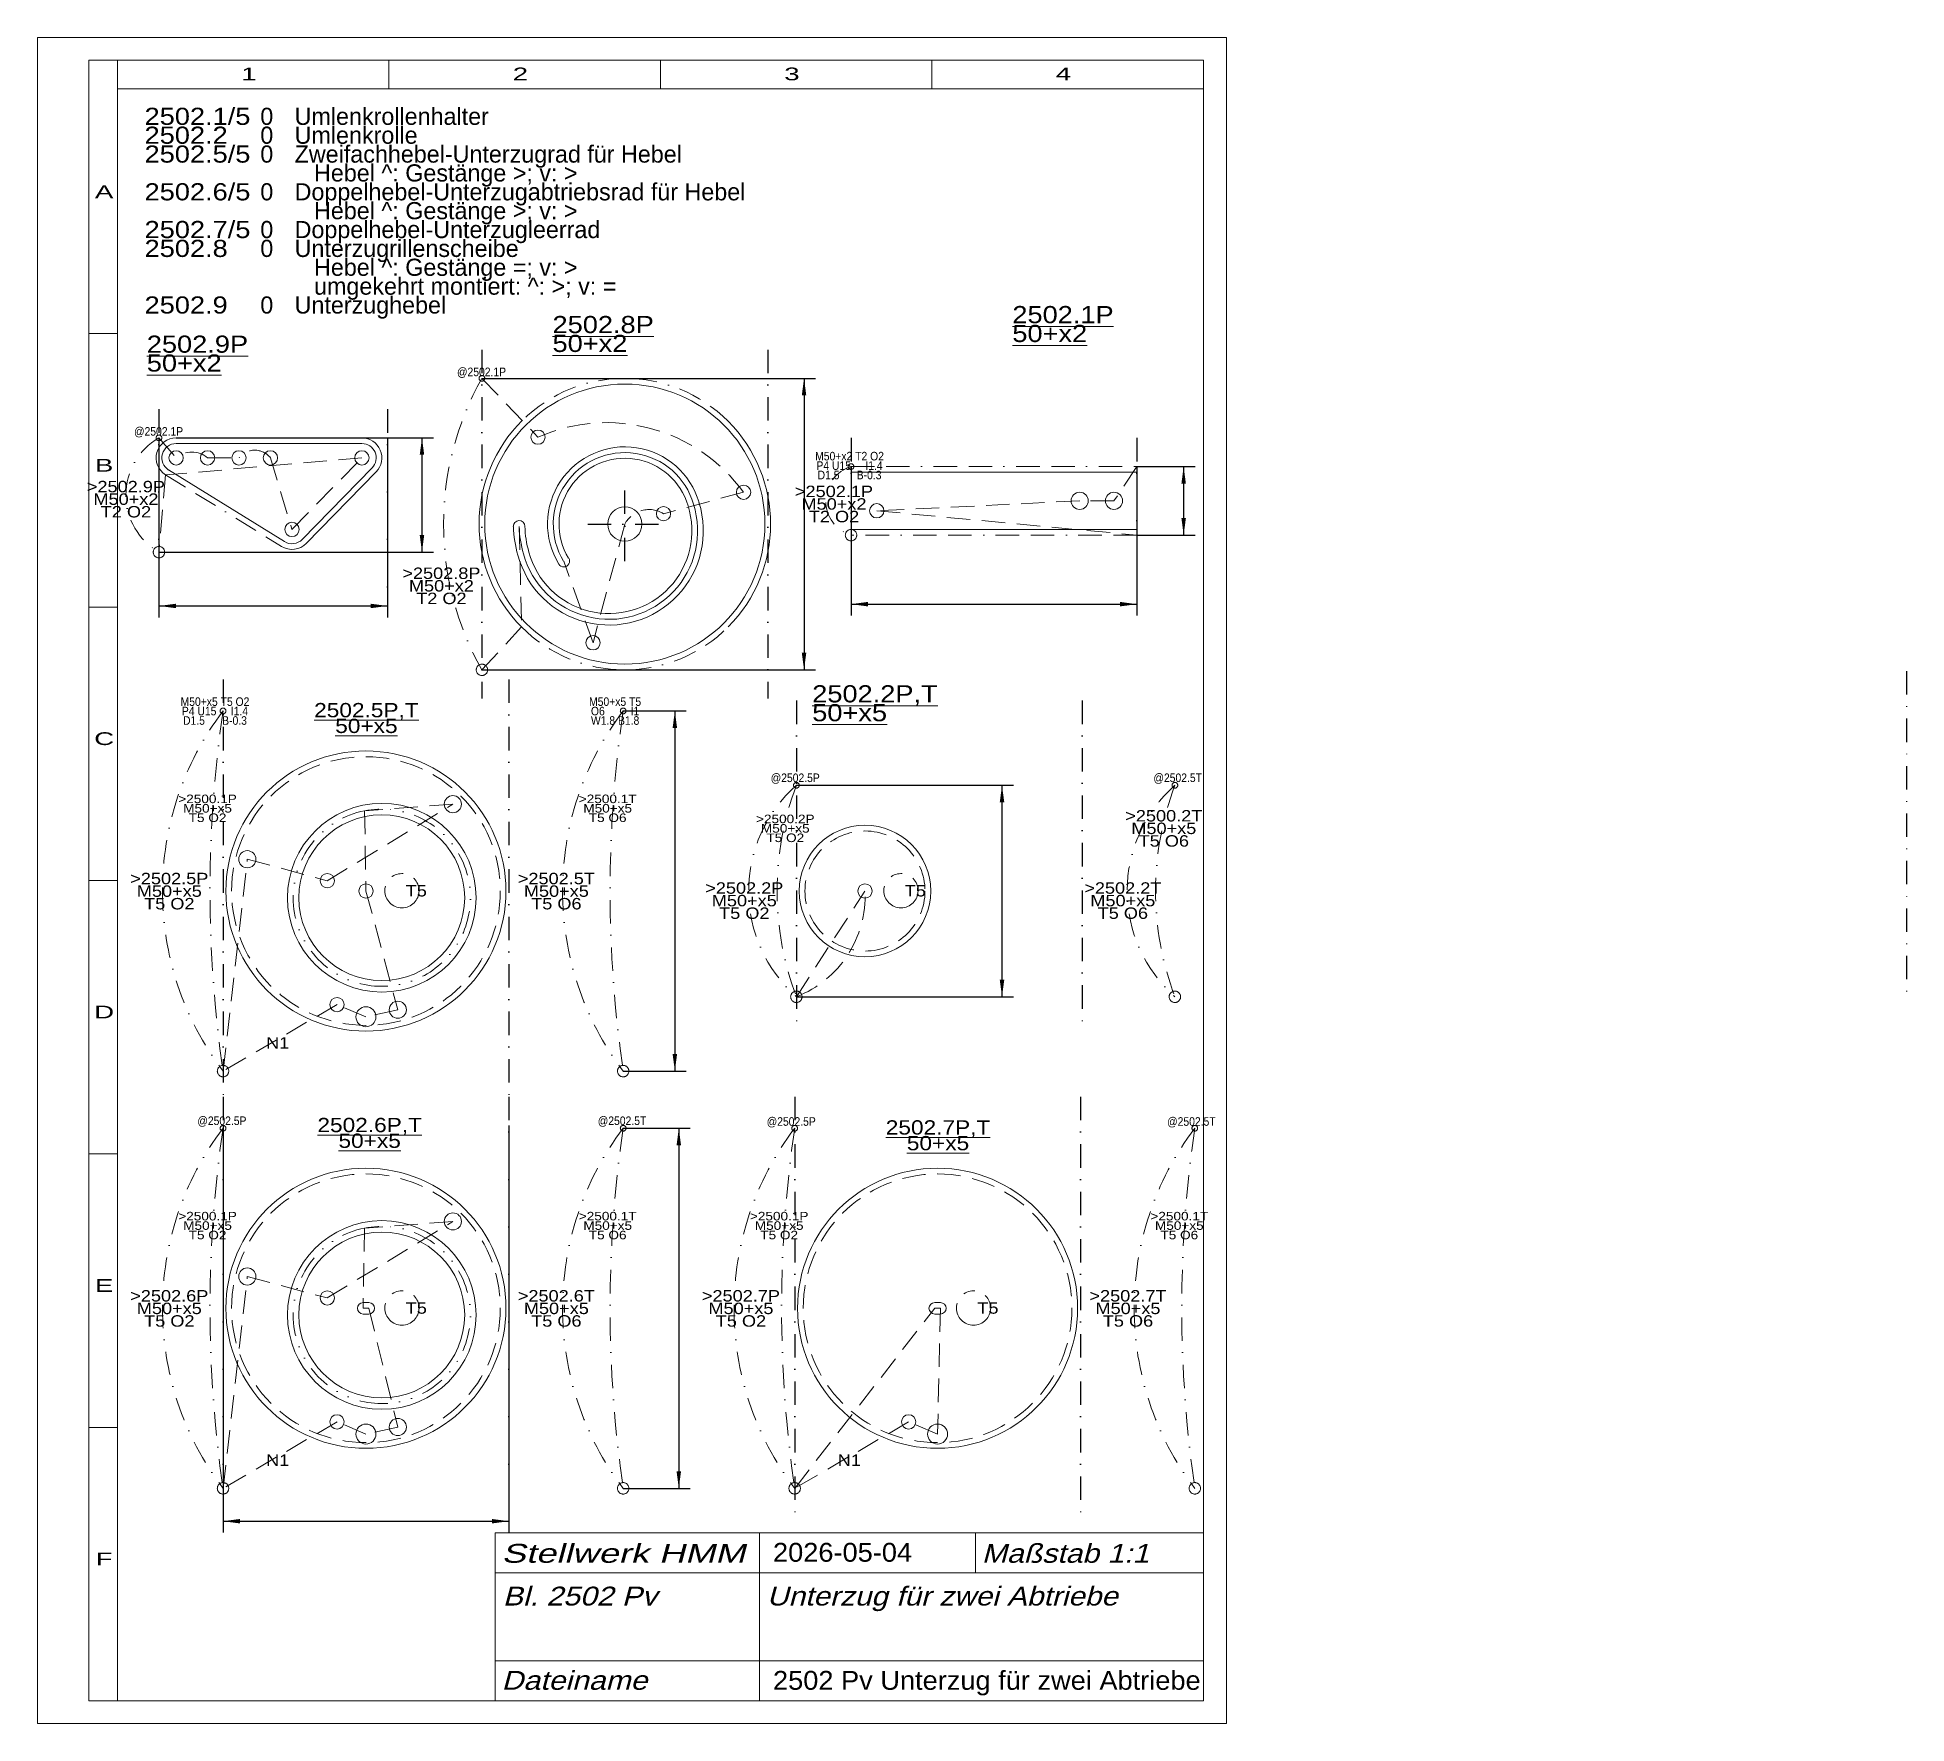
# Model space of a CAD drawing. Extents: x 1 to 328, y 1 to 296.
import ezdxf
from ezdxf.enums import TextEntityAlignment as Align

# ---------------------------------------------------------------- set-up
doc = ezdxf.new("R2010")
doc.units = 0
doc.header["$LTSCALE"] = 8.200134
for name, pattern in [('BORDER', [1.75, 0.5, -0.25, 0.5, -0.25, 0, -0.25]), ('DASHDOT', [1, 0.5, -0.25, 0, -0.25]), ('DASHED', [0.75, 0.5, -0.25]), ('DIVIDE', [1.25, 0.5, -0.25, 0, -0.25, 0, -0.25]), ('PHANTOM', [2.5, 1.25, -0.25, 0.25, -0.25, 0.25, -0.25])]:
    doc.linetypes.add(name, pattern=pattern)
for name, color, linetype, lineweight in [('2501_1 UNTERZUGRAHMEN', 7, 'CONTINUOUS', 0), ('2501_2-4 ROLLEN', 134, 'CONTINUOUS', 18), ('2501_6 HEBEL 0_0_22_5', 11, 'CONTINUOUS', 18), ('2501_7 HEBEL 22_5_0_22_5', 14, 'CONTINUOUS', 18), ('2502_1P', 30, 'CONTINUOUS', 0), ('2502_2P', 30, 'CONTINUOUS', 0), ('2502_2T', 14, 'CONTINUOUS', 0), ('2502_5P', 30, 'CONTINUOUS', 0), ('2502_5T', 14, 'CONTINUOUS', 0), ('2502_6P', 30, 'CONTINUOUS', 0), ('2502_6T', 14, 'CONTINUOUS', 0), ('2502_7P', 30, 'CONTINUOUS', 0), ('2502_7T', 14, 'CONTINUOUS', 0), ('2502_8P', 30, 'CONTINUOUS', 0), ('2502_9P', 30, 'CONTINUOUS', 0), ('2502___ UNTERZUG FÜR ZWEI ABTRIEBE', 6, 'DASHDOT', 0), ('BEMASSUNG', 7, 'CONTINUOUS', 25), ('BESCHRIFTUNG', 7, 'CONTINUOUS', 25), ('MASSGRENZEN', 172, 'CONTINUOUS', 25), ('MASSLINIEN', 172, 'CONTINUOUS', 25), ('MASSTEXTE', 212, 'CONTINUOUS', 25), ('MITTELLINIEN', 5, 'DASHDOT', 25), ('STANDARD', 7, 'CONTINUOUS', 0)]:
    doc.layers.add(name, color=color, linetype=linetype, lineweight=lineweight)
doc.styles.add('Arial', font='arial.ttf')

# ---------------------------------------------------------------- blocks, each defined once
blk = doc.blocks.new('D639050496')
at = {"layer": 'MASSGRENZEN'}
for points in [[(33.48, 36.41), (36.46, 36.8), (36.46, 36.02)], [(83.48, 36.41), (80.51, 36.02), (80.51, 36.8)]]:
    blk.add_solid(points, dxfattribs=at)
at = {"layer": 'MASSLINIEN', "color": 172}
for p, q in [((33.48, 105.66), (33.48, 34.41)), ((83.48, 105.66), (83.48, 34.41)), ((33.48, 36.41), (83.48, 36.41))]:
    blk.add_line(p, q, dxfattribs=at)
blk = doc.blocks.new('D639050240')
at = {"layer": 'MASSGRENZEN'}
for points in [[(113.21, 105.16), (113.6, 102.18), (112.82, 102.18)], [(113.21, 42.16), (112.82, 45.13), (113.6, 45.13)]]:
    blk.add_solid(points, dxfattribs=at)
at = {"layer": 'MASSLINIEN', "color": 172}
for p, q in [((103.48, 105.16), (115.21, 105.16)), ((113.21, 105.16), (113.21, 42.16)), ((103.48, 42.16), (115.21, 42.16))]:
    blk.add_line(p, q, dxfattribs=at)
blk = doc.blocks.new('D639049216')
at = {"layer": 'MASSGRENZEN'}
for points in [[(143.34, 196.84), (146.32, 197.24), (146.32, 196.45)], [(193.34, 196.84), (190.37, 196.45), (190.37, 197.24)]]:
    blk.add_solid(points, dxfattribs=at)
at = {"layer": 'MASSLINIEN', "color": 172}
for p, q in [((143.34, 220.92), (143.34, 194.84)), ((193.34, 220.92), (193.34, 194.84)), ((143.34, 196.84), (193.34, 196.84))]:
    blk.add_line(p, q, dxfattribs=at)
blk = doc.blocks.new('D639048704')
at = {"layer": 'MASSGRENZEN'}
for points in [[(201.53, 220.92), (201.92, 217.94), (201.14, 217.94)], [(201.53, 208.92), (201.14, 211.89), (201.92, 211.89)]]:
    blk.add_solid(points, dxfattribs=at)
at = {"layer": 'MASSLINIEN', "color": 172}
for p, q in [((193.34, 220.92), (203.53, 220.92)), ((201.53, 220.92), (201.53, 208.92)), ((193.34, 208.92), (203.53, 208.92))]:
    blk.add_line(p, q, dxfattribs=at)
blk = doc.blocks.new('D639048448')
at = {"layer": 'MASSGRENZEN'}
for points in [[(22.27, 196.53), (25.25, 196.92), (25.25, 196.14)], [(62.27, 196.53), (59.3, 196.14), (59.3, 196.92)]]:
    blk.add_solid(points, dxfattribs=at)
at = {"layer": 'MASSLINIEN', "color": 172}
for p, q in [((22.27, 225.94), (22.27, 194.53)), ((62.27, 225.94), (62.27, 194.53)), ((22.27, 196.53), (62.27, 196.53))]:
    blk.add_line(p, q, dxfattribs=at)
blk = doc.blocks.new('D639048192')
at = {"layer": 'MASSGRENZEN'}
for points in [[(68.28, 225.94), (68.67, 222.97), (67.89, 222.97)], [(68.28, 205.94), (67.89, 208.92), (68.67, 208.92)]]:
    blk.add_solid(points, dxfattribs=at)
at = {"layer": 'MASSLINIEN', "color": 172}
for p, q in [((25.27, 225.94), (70.28, 225.94)), ((68.28, 225.94), (68.28, 205.94)), ((22.27, 205.94), (70.28, 205.94))]:
    blk.add_line(p, q, dxfattribs=at)
blk = doc.blocks.new('D639047168')
at = {"layer": 'MASSGRENZEN'}
for points in [[(135.12, 236.35), (135.51, 233.38), (134.73, 233.38)], [(135.12, 185.35), (134.73, 188.33), (135.51, 188.33)]]:
    blk.add_solid(points, dxfattribs=at)
at = {"layer": 'MASSLINIEN', "color": 172}
for p, q in [((78.77, 236.35), (137.12, 236.35)), ((135.12, 236.35), (135.12, 185.35)), ((78.77, 185.35), (137.12, 185.35))]:
    blk.add_line(p, q, dxfattribs=at)
blk = doc.blocks.new('D639046656')
at = {"layer": 'MASSGRENZEN'}
for points in [[(112.52, 178.16), (112.91, 175.18), (112.13, 175.18)], [(112.52, 115.16), (112.13, 118.13), (112.91, 118.13)]]:
    blk.add_solid(points, dxfattribs=at)
at = {"layer": 'MASSLINIEN', "color": 172}
for p, q in [((103.48, 178.16), (114.52, 178.16)), ((112.52, 178.16), (112.52, 115.16)), ((103.48, 115.16), (114.52, 115.16))]:
    blk.add_line(p, q, dxfattribs=at)
blk = doc.blocks.new('D639046400')
at = {"layer": 'MASSGRENZEN'}
for points in [[(169.75, 165.16), (170.15, 162.18), (169.36, 162.18)], [(169.75, 128.16), (169.36, 131.13), (170.15, 131.13)]]:
    blk.add_solid(points, dxfattribs=at)
at = {"layer": 'MASSLINIEN', "color": 172}
for p, q in [((133.78, 165.16), (171.75, 165.16)), ((169.75, 165.16), (169.75, 128.16)), ((133.78, 128.16), (171.75, 128.16))]:
    blk.add_line(p, q, dxfattribs=at)

msp = doc.modelspace()

# ---------------------------------------------------------------- linework, layer by layer
at = {"layer": '2501_1 UNTERZUGRAHMEN'}
for p, q in [((143.34, 219.92), (193.34, 219.92)), ((143.34, 209.92), (143.34, 219.92)), ((193.34, 209.92), (193.34, 219.92)), ((193.34, 209.92), (143.34, 209.92))]:
    msp.add_line(p, q, dxfattribs=at)
at = {"layer": '2501_2-4 ROLLEN'}
for p, q in [((58.98, 74.66), (57.98, 74.66)), ((57.98, 72.66), (58.98, 72.66)), ((158.98, 74.66), (157.98, 74.66)), ((157.98, 72.66), (158.98, 72.66))]:
    msp.add_line(p, q, dxfattribs=at)
for centre, radius in [((103.77, 210.85), 24.5), ((58.48, 146.66), 24.5), ((61.25, 145.49), 16.5), ((61.25, 145.49), 14.5), ((145.78, 146.66), 11.5), ((58.48, 73.66), 24.5), ((158.48, 73.66), 24.5), ((61.25, 72.49), 16.5), ((61.25, 72.49), 14.5)]:
    msp.add_circle(centre, radius, dxfattribs=at)
at = {"layer": '2501_2-4 ROLLEN', "linetype": 'DASHED'}
for centre, radius in [((58.48, 146.66), 23.5), ((145.78, 146.66), 10.5), ((58.48, 73.66), 23.5), ((158.48, 73.66), 23.5)]:
    msp.add_circle(centre, radius, dxfattribs=at)
at = {"layer": '2501_2-4 ROLLEN'}
for centre, start, end in [((57.98, 73.66), 90, 270), ((58.98, 73.66), 270, 450), ((157.98, 73.66), 90, 270), ((158.98, 73.66), 270, 450)]:
    msp.add_arc(centre, 1, start, end, dxfattribs=at)
at = {"layer": '2501_6 HEBEL 0_0_22_5'}
for centre, radius, start, end in [((103.77, 210.85), 13.52, 16.2558, 211.2558), ((103.77, 210.85), 11.52, 16.2558, 211.2558), ((101, 209.69), 16.5, 195.0703, 377.4413), ((101, 209.69), 14.5, 194.9067, 377.6048), ((85.27, 210.45), 1.02, 1.2558, 181.2558), ((103.77, 210.85), 19.48, 181.2558, 196.2558), ((103.77, 210.85), 17.48, 181.2558, 196.2558), ((93.08, 204.37), 1.02, 211.2558, 391.2558)]:
    msp.add_arc(centre, radius, start, end, dxfattribs=at)
at = {"layer": '2501_7 HEBEL 22_5_0_22_5'}
for p, q in [((57.77, 224.94), (25.27, 224.94)), ((23.96, 220.32), (44.23, 207.8)), ((59.56, 220.7), (47.33, 208.18))]:
    msp.add_line(p, q, dxfattribs=at)
for centre, start, end in [((25.27, 222.44), 90, 238.3025), ((57.77, 222.44), 315.6738, 450), ((45.54, 209.92), 238.3025, 315.6738)]:
    msp.add_arc(centre, 2.5, start, end, dxfattribs=at)
at = {"layer": '2502_1P', "linetype": 'BORDER'}
for p, q in [((143.34, 220.92), (193.34, 220.92)), ((193.34, 208.92), (143.34, 208.92))]:
    msp.add_line(p, q, dxfattribs=at)
at = {"layer": '2502_1P', "linetype": 'DASHED'}
for p, q in [((193.34, 220.92), (189.34, 214.92)), ((183.34, 214.92), (147.84, 213.18)), ((147.84, 213.18), (193.34, 208.92)), ((189.34, 214.92), (183.34, 214.92))]:
    msp.add_line(p, q, dxfattribs=at)
at = {"layer": '2502_1P', "linetype": 'PHANTOM'}
for centre, radius in [((143.34, 220.92), 0.5), ((143.34, 208.92), 1)]:
    msp.add_circle(centre, radius, dxfattribs=at)
at = {"layer": '2502_1P'}
for centre, radius in [((183.34, 214.92), 1.5), ((189.34, 214.92), 1.5), ((147.84, 213.18), 1.25)]:
    msp.add_circle(centre, radius, dxfattribs=at)
at = {"layer": '2502_2P', "linetype": 'DASHED'}
msp.add_line((133.78, 128.16), (145.78, 146.66), dxfattribs=at)
at = {"layer": '2502_2P', "linetype": 'PHANTOM'}
for centre, radius in [((133.78, 165.16), 0.5), ((133.78, 128.16), 1)]:
    msp.add_circle(centre, radius, dxfattribs=at)
at = {"layer": '2502_2P'}
msp.add_circle((145.78, 146.66), 1.25, dxfattribs=at)
at = {"layer": '2502_2P', "linetype": 'DASHDOT'}
msp.add_arc((182.66, 146.66), 52.26, 159.2671, 200.7329, dxfattribs=at)
at = {"layer": '2502_2P', "linetype": 'DASHED'}
msp.add_arc((126.95, 145.73), 18.85, 291.241, 362.8202, dxfattribs=at)
at = {"layer": '2502_2T', "linetype": 'PHANTOM'}
for centre, radius in [((200, 165.16), 0.5), ((200, 128.16), 1)]:
    msp.add_circle(centre, radius, dxfattribs=at)
at = {"layer": '2502_2T', "linetype": 'DASHDOT'}
msp.add_arc((248.88, 146.66), 52.26, 159.2671, 200.7329, dxfattribs=at)
at = {"layer": '2502_5P', "linetype": 'DASHED'}
for p, q in [((51.72, 148.47), (73.69, 161.86)), ((73.69, 161.86), (58.25, 160.7)), ((58.25, 160.7), (58.48, 146.66)), ((33.48, 115.16), (37.72, 152.22)), ((37.72, 152.22), (51.72, 148.47)), ((58.48, 146.66), (64.05, 125.89)), ((53.42, 126.79), (33.48, 115.16)), ((58.48, 124.66), (53.42, 126.79)), ((64.05, 125.89), (58.48, 124.66))]:
    msp.add_line(p, q, dxfattribs=at)
at = {"layer": '2502_5P', "linetype": 'PHANTOM'}
for centre, radius in [((33.48, 178.16), 0.5), ((33.48, 115.16), 1)]:
    msp.add_circle(centre, radius, dxfattribs=at)
at = {"layer": '2502_5P'}
for centre, radius in [((73.69, 161.86), 1.5), ((37.72, 152.22), 1.5), ((51.72, 148.47), 1.25), ((58.48, 146.66), 1.25), ((53.42, 126.79), 1.25), ((58.48, 124.66), 1.75), ((64.05, 125.89), 1.5)]:
    msp.add_circle(centre, radius, dxfattribs=at)
at = {"layer": '2502_5P', "linetype": 'DASHDOT'}
msp.add_arc((248.65, 146.66), 217.46, 171.6711, 188.3289, dxfattribs=at)
at = {"layer": '2502_5P', "linetype": 'DIVIDE'}
msp.add_arc((61.25, 145.49), 15.5, 101.1599, 258.8401, dxfattribs=at)
at = {"layer": '2502_5P', "color": 14, "linetype": 'DIVIDE'}
msp.add_arc((61.25, 145.49), 15.5, 258.8401, 461.1599, dxfattribs=at)
at = {"layer": '2502_5T', "linetype": 'PHANTOM'}
for centre, radius in [((103.48, 178.16), 0.5), ((103.48, 115.16), 1)]:
    msp.add_circle(centre, radius, dxfattribs=at)
at = {"layer": '2502_5T', "linetype": 'DASHDOT'}
msp.add_arc((318.65, 146.66), 217.46, 171.6711, 188.3289, dxfattribs=at)
at = {"layer": '2502_6P', "linetype": 'DASHED'}
for p, q in [((51.72, 75.47), (73.69, 88.86)), ((73.69, 88.86), (58.25, 87.7)), ((58.25, 87.7), (57.98, 73.66)), ((33.48, 42.16), (37.72, 79.22)), ((37.72, 79.22), (51.72, 75.47)), ((58.98, 73.66), (64.05, 52.89)), ((53.42, 53.79), (33.48, 42.16)), ((58.48, 51.66), (53.42, 53.79)), ((64.05, 52.89), (58.48, 51.66))]:
    msp.add_line(p, q, dxfattribs=at)
at = {"layer": '2502_6P'}
msp.add_line((57.98, 73.66), (58.98, 73.66), dxfattribs=at)
at = {"layer": '2502_6P', "linetype": 'PHANTOM'}
for centre, radius in [((33.48, 105.16), 0.5), ((33.48, 42.16), 1)]:
    msp.add_circle(centre, radius, dxfattribs=at)
at = {"layer": '2502_6P'}
for centre, radius in [((73.69, 88.86), 1.5), ((37.72, 79.22), 1.5), ((51.72, 75.47), 1.25), ((53.42, 53.79), 1.25), ((58.48, 51.66), 1.75), ((64.05, 52.89), 1.5)]:
    msp.add_circle(centre, radius, dxfattribs=at)
at = {"layer": '2502_6P', "linetype": 'DASHDOT'}
msp.add_arc((248.65, 73.66), 217.46, 171.6711, 188.3289, dxfattribs=at)
at = {"layer": '2502_6P', "linetype": 'DIVIDE'}
msp.add_arc((61.25, 72.49), 15.5, 101.1599, 258.8401, dxfattribs=at)
at = {"layer": '2502_6P', "color": 14, "linetype": 'DIVIDE'}
msp.add_arc((61.25, 72.49), 15.5, 258.8401, 461.1599, dxfattribs=at)
at = {"layer": '2502_6T', "linetype": 'PHANTOM'}
for centre, radius in [((103.48, 105.16), 0.5), ((103.48, 42.16), 1)]:
    msp.add_circle(centre, radius, dxfattribs=at)
at = {"layer": '2502_6T', "linetype": 'DASHDOT'}
msp.add_arc((318.65, 73.66), 217.46, 171.6711, 188.3289, dxfattribs=at)
at = {"layer": '2502_7P', "linetype": 'DASHED'}
for p, q in [((133.48, 42.16), (157.98, 73.66)), ((158.98, 73.66), (158.48, 51.66)), ((153.42, 53.79), (133.48, 42.16)), ((158.48, 51.66), (153.42, 53.79))]:
    msp.add_line(p, q, dxfattribs=at)
at = {"layer": '2502_7P'}
msp.add_line((157.98, 73.66), (158.98, 73.66), dxfattribs=at)
at = {"layer": '2502_7P', "linetype": 'PHANTOM'}
for centre, radius in [((133.48, 105.16), 0.5), ((133.48, 42.16), 1)]:
    msp.add_circle(centre, radius, dxfattribs=at)
at = {"layer": '2502_7P'}
for centre, radius in [((153.42, 53.79), 1.25), ((158.48, 51.66), 1.75)]:
    msp.add_circle(centre, radius, dxfattribs=at)
at = {"layer": '2502_7P', "linetype": 'DASHDOT'}
msp.add_arc((348.65, 73.66), 217.46, 171.6711, 188.3289, dxfattribs=at)
at = {"layer": '2502_7T', "linetype": 'PHANTOM'}
for centre, radius in [((203.48, 105.16), 0.5), ((203.48, 42.16), 1)]:
    msp.add_circle(centre, radius, dxfattribs=at)
at = {"layer": '2502_7T', "linetype": 'DASHDOT'}
msp.add_arc((418.65, 73.66), 217.46, 171.6711, 188.3289, dxfattribs=at)
at = {"layer": '2502_8P', "linetype": 'DASHED'}
for p, q in [((78.77, 236.35), (88.57, 226.06)), ((124.54, 216.42), (110.53, 212.67)), ((85.3, 210.45), (85.71, 192.85)), ((103.77, 210.85), (98.2, 190.09)), ((98.2, 190.09), (93.07, 204.36)), ((85.71, 192.85), (78.77, 185.35))]:
    msp.add_line(p, q, dxfattribs=at)
at = {"layer": '2502_8P', "linetype": 'PHANTOM'}
for centre, radius in [((78.77, 236.35), 0.5), ((78.77, 185.35), 1)]:
    msp.add_circle(centre, radius, dxfattribs=at)
at = {"layer": '2502_8P'}
for centre, radius in [((88.57, 226.06), 1.25), ((124.54, 216.42), 1.25), ((103.77, 210.85), 3), ((110.53, 212.67), 1.25), ((98.2, 190.09), 1.25)]:
    msp.add_circle(centre, radius, dxfattribs=at)
at = {"layer": '2502_8P', "linetype": 'BORDER'}
for start, end in [(44.9009, 134.7764), (224.9009, 315.0991)]:
    msp.add_arc((103.77, 210.85), 25.5, start, end, dxfattribs=at)
at = {"layer": '2502_8P'}
for centre, radius, start, end in [((103.77, 210.85), 25.5, 134.7764, 224.9009), ((103.77, 210.85), 25.5, 315.0991, 404.9009), ((103.77, 210.85), 12.52, 16.2086, 211.2558), ((101, 209.69), 15.5, 195.0321, 377.4797), ((103.77, 210.85), 18.48, 181.2558, 196.2879)]:
    msp.add_arc(centre, radius, start, end, dxfattribs=at)
at = {"layer": '2502_8P', "linetype": 'DASHED'}
for centre, radius, start, end in [((100.59, 198.98), 29.62, 36.0569, 113.9431), ((107.99, 208.63), 4.77, 57.8005, 152.1995)]:
    msp.add_arc(centre, radius, start, end, dxfattribs=at)
at = {"layer": '2502_9P', "linetype": 'DASHED'}
for p, q in [((22.27, 225.94), (25.27, 222.44)), ((57.77, 222.44), (23.43, 219.46)), ((30.77, 222.44), (36.27, 222.44)), ((41.77, 222.44), (45.54, 209.92)), ((45.54, 209.92), (57.77, 222.44)), ((23.43, 219.46), (22.27, 205.94))]:
    msp.add_line(p, q, dxfattribs=at)
at = {"layer": '2502_9P', "linetype": 'BORDER'}
for p, q in [((57.77, 225.94), (25.27, 225.94)), ((23.43, 219.46), (43.7, 206.95))]:
    msp.add_line(p, q, dxfattribs=at)
at = {"layer": '2502_9P'}
msp.add_line((60.27, 220), (48.05, 207.48), dxfattribs=at)
at = {"layer": '2502_9P', "linetype": 'PHANTOM'}
for centre, radius in [((22.27, 225.94), 0.5), ((22.27, 205.94), 1)]:
    msp.add_circle(centre, radius, dxfattribs=at)
at = {"layer": '2502_9P'}
for centre in [(25.27, 222.44), (30.77, 222.44), (36.27, 222.44), (41.77, 222.44), (57.77, 222.44), (45.54, 209.92)]:
    msp.add_circle(centre, 1.25, dxfattribs=at)
for centre, start, end in [((25.27, 222.44), 90, 238.3025), ((57.77, 222.44), 315.6738, 450), ((45.54, 209.92), 238.3025, 315.6738)]:
    msp.add_arc(centre, 3.5, start, end, dxfattribs=at)
at = {"layer": '2502_9P', "linetype": 'DASHED'}
for centre, radius, start, end in [((28.02, 219.25), 4.21, 49.274, 130.726), ((39.02, 220.29), 3.49, 38.0646, 141.9354)]:
    msp.add_arc(centre, radius, start, end, dxfattribs=at)
at = {"layer": '2502___ UNTERZUG FÜR ZWEI ABTRIEBE', "linetype": 'PHANTOM'}
for centre in [(64.77, 146.71), (152.07, 146.71), (64.77, 73.71), (164.77, 73.71)]:
    msp.add_circle(centre, 3, dxfattribs=at)
at = {"layer": '2502___ UNTERZUG FÜR ZWEI ABTRIEBE', "linetype": 'DASHDOT'}
for centre, radius, start, end in [((123.84, 210.85), 51.78, 150.4997, 209.5003), ((28.04, 215.94), 11.55, 119.9991, 240.0009), ((145.17, 214.92), 6.27, 106.9431, 253.0569), ((150.08, 146.66), 24.65, 131.3766, 228.6234)]:
    msp.add_arc(centre, radius, start, end, dxfattribs=at)
at = {"layer": '2502___ UNTERZUG FÜR ZWEI ABTRIEBE'}
for centre in [(74.97, 146.66), (74.97, 73.66), (174.97, 73.66)]:
    msp.add_arc(centre, 52.09, 142.7898, 217.2102, dxfattribs=at)
at = {"layer": '2502___ UNTERZUG FÜR ZWEI ABTRIEBE', "color": 134}
for centre in [(144.97, 146.66), (144.97, 73.66), (244.97, 73.66)]:
    msp.add_arc(centre, 52.09, 142.7898, 217.2102, dxfattribs=at)
at = {"layer": '2502___ UNTERZUG FÜR ZWEI ABTRIEBE', "color": 134, "linetype": 'DASHDOT'}
msp.add_arc((216.3, 146.66), 24.65, 131.3766, 228.6234, dxfattribs=at)
at = {"layer": 'MITTELLINIEN'}
for p, q in [((78.77, 241.35), (78.77, 180.35)), ((128.77, 241.35), (128.77, 180.35)), ((22.27, 230.94), (22.27, 197.75)), ((62.27, 230.94), (62.27, 196.92)), ((143.34, 225.92), (143.34, 203.92)), ((193.34, 225.92), (193.34, 203.92)), ((103.77, 204.35), (103.77, 217.35)), ((97.27, 210.85), (110.27, 210.85)), ((33.48, 183.66), (33.48, 109.16)), ((83.48, 183.66), (83.48, 109.16)), ((328.01, 185.13), (328.01, 128.31)), ((133.78, 179.97), (133.78, 123.16)), ((183.78, 179.97), (183.78, 123.16)), ((33.48, 110.66), (33.48, 36.16)), ((83.48, 110.66), (83.48, 36.16)), ((133.48, 110.66), (133.48, 36.16)), ((183.48, 110.66), (183.48, 36.16))]:
    msp.add_line(p, q, dxfattribs=at)
at = {"layer": 'STANDARD'}
for p, q in [((1, 1), (1, 296)), ((1, 296), (209, 296)), ((209, 296), (209, 1)), ((10, 5), (10, 292)), ((10, 292), (15, 292)), ((15, 292), (205, 292)), ((15, 287), (15, 292)), ((62.5, 292), (62.5, 287)), ((110, 292), (110, 287)), ((157.5, 292), (157.5, 287)), ((205, 292), (205, 287)), ((15, 287), (205, 287)), ((15, 5), (15, 287)), ((205, 287), (205, 5)), ((10, 244.17), (15, 244.17)), ((10, 196.33), (15, 196.33)), ((205, 182.12), (205, 5.12)), ((10, 148.5), (15, 148.5)), ((10, 100.67), (15, 100.67)), ((10, 52.83), (15, 52.83)), ((10, 5), (15, 5)), ((205, 5), (15, 5)), ((209, 1), (1, 1))]:
    msp.add_line(p, q, dxfattribs=at)
at = {"layer": 'STANDARD', "lineweight": 0}
for p, q in [((81.11, 34.4), (205, 34.4)), ((81.11, 34.4), (81.11, 5)), ((127.31, 34.4), (127.31, 5)), ((165.11, 34.4), (165.11, 27.4)), ((81.11, 27.4), (205, 27.4)), ((81.11, 12), (205, 12))]:
    msp.add_line(p, q, dxfattribs=at)

# ---------------------------------------------------------------- block references
at = {"layer": 'BEMASSUNG'}
for name in ['D639047168', 'D639048448', 'D639048192', 'D639049216', 'D639048704', 'D639046656', 'D639046400', 'D639050496', 'D639050240']:
    msp.add_blockref(name, (0, 0), dxfattribs=at)

# ---------------------------------------------------------------- texts
at = {"layer": '2502_1P', "linetype": 'DIVIDE', "insert": (143.08, 221.08), "char_height": 1.5, "attachment_point": 5, "line_spacing_factor": 0.66, "style": 'Arial'}
msp.add_mtext('\\W0.864827;M50+x2 T2 O2\\PP4 U15     I1.4\\PD1.5      B-0.3', dxfattribs=at)
at = {"layer": '2502_2P', "linetype": 'DIVIDE', "style": 'Arial', "width": 0.864818}
msp.add_text('@2502.5P', height=1.5, dxfattribs=at).set_placement((133.58, 166.47), align=Align.MIDDLE_CENTER)
at = {"layer": '2502_2P', "insert": (131.84, 157.61), "char_height": 1.5, "attachment_point": 5, "line_spacing_factor": 0.66, "style": 'Arial'}
msp.add_mtext('\\W1.135109;>2500.2P\\PM50+x5\\PT5 O2', dxfattribs=at)
at = {"layer": '2502_2T', "linetype": 'DIVIDE', "style": 'Arial', "width": 0.864827}
msp.add_text('@2502.5T', height=1.5, dxfattribs=at).set_placement((200.49, 166.47), align=Align.MIDDLE_CENTER)
at = {"layer": '2502_2T', "insert": (198.06, 157.61), "char_height": 2, "attachment_point": 5, "line_spacing_factor": 0.66, "style": 'Arial'}
msp.add_mtext('\\W1.135136;>2500.2T\\PM50+x5\\PT5 O6', dxfattribs=at)
at = {"layer": '2502_5P', "linetype": 'PHANTOM', "style": 'Arial', "width": 1.135027}
msp.add_text('N1', height=2, dxfattribs=at).set_placement((41.01, 119.09))
at = {"layer": '2502_5P', "linetype": 'DIVIDE', "insert": (32.07, 178.13), "char_height": 1.5, "attachment_point": 5, "line_spacing_factor": 0.66, "style": 'Arial'}
msp.add_mtext('\\W0.864827;M50+x5 T5 O2\\PP4 U15     I1.4\\PD1.5      B-0.3', dxfattribs=at)
at = {"layer": '2502_5P', "insert": (30.77, 161.12), "char_height": 1.5, "attachment_point": 5, "line_spacing_factor": 0.66, "style": 'Arial'}
msp.add_mtext('\\W1.135110;>2500.1P\\PM50+x5\\PT5 O2', dxfattribs=at)
at = {"layer": '2502_5T', "linetype": 'DIVIDE', "insert": (102.07, 178.13), "char_height": 1.5, "attachment_point": 5, "line_spacing_factor": 0.66, "style": 'Arial'}
msp.add_mtext('\\W0.864843;M50+x5 T5\\PO6         I1\\PW1.8 B1.8', dxfattribs=at)
at = {"layer": '2502_5T', "insert": (100.77, 161.12), "char_height": 1.5, "attachment_point": 5, "line_spacing_factor": 0.66, "style": 'Arial'}
msp.add_mtext('\\W1.135136;>2500.1T\\PM50+x5\\PT5 O6', dxfattribs=at)
at = {"layer": '2502_6P', "linetype": 'DIVIDE', "style": 'Arial', "width": 0.864818}
msp.add_text('@2502.5P', height=1.5, dxfattribs=at).set_placement((33.28, 106.47), align=Align.MIDDLE_CENTER)
at = {"layer": '2502_6P', "linetype": 'PHANTOM', "style": 'Arial', "width": 1.135027}
msp.add_text('N1', height=2, dxfattribs=at).set_placement((41.01, 46.09))
at = {"layer": '2502_6P', "insert": (30.77, 88.12), "char_height": 1.5, "attachment_point": 5, "line_spacing_factor": 0.66, "style": 'Arial'}
msp.add_mtext('\\W1.135110;>2500.1P\\PM50+x5\\PT5 O2', dxfattribs=at)
at = {"layer": '2502_6T', "linetype": 'DIVIDE', "style": 'Arial', "width": 0.864827}
msp.add_text('@2502.5T', height=1.5, dxfattribs=at).set_placement((103.28, 106.47), align=Align.MIDDLE_CENTER)
at = {"layer": '2502_6T', "insert": (100.77, 88.12), "char_height": 1.5, "attachment_point": 5, "line_spacing_factor": 0.66, "style": 'Arial'}
msp.add_mtext('\\W1.135136;>2500.1T\\PM50+x5\\PT5 O6', dxfattribs=at)
at = {"layer": '2502_7P', "linetype": 'DIVIDE', "style": 'Arial', "width": 0.864818}
msp.add_text('@2502.5P', height=1.5, dxfattribs=at).set_placement((132.88, 106.34), align=Align.MIDDLE_CENTER)
at = {"layer": '2502_7P', "linetype": 'PHANTOM', "style": 'Arial', "width": 1.135027}
msp.add_text('N1', height=2, dxfattribs=at).set_placement((141.01, 46.09))
at = {"layer": '2502_7P', "insert": (130.77, 88.12), "char_height": 1.5, "attachment_point": 5, "line_spacing_factor": 0.66, "style": 'Arial'}
msp.add_mtext('\\W1.135110;>2500.1P\\PM50+x5\\PT5 O2', dxfattribs=at)
at = {"layer": '2502_7T', "linetype": 'DIVIDE', "style": 'Arial', "width": 0.864827}
msp.add_text('@2502.5T', height=1.5, dxfattribs=at).set_placement((202.88, 106.34), align=Align.MIDDLE_CENTER)
at = {"layer": '2502_7T', "insert": (200.77, 88.12), "char_height": 1.5, "attachment_point": 5, "line_spacing_factor": 0.66, "style": 'Arial'}
msp.add_mtext('\\W1.135136;>2500.1T\\PM50+x5\\PT5 O6', dxfattribs=at)
at = {"layer": '2502_8P', "linetype": 'DIVIDE', "style": 'Arial', "width": 0.864818}
msp.add_text('@2502.1P', height=1.5, dxfattribs=at).set_placement((78.7, 237.48), align=Align.MIDDLE_CENTER)
at = {"layer": '2502_9P', "linetype": 'DIVIDE', "style": 'Arial', "width": 0.864818}
msp.add_text('@2502.1P', height=1.5, dxfattribs=at).set_placement((22.2, 227.07), align=Align.MIDDLE_CENTER)
at = {"layer": '2502___ UNTERZUG FÜR ZWEI ABTRIEBE', "linetype": 'PHANTOM', "style": 'Arial', "width": 1.13511}
for p in [(67.29, 146.71), (154.59, 146.71), (67.29, 73.71), (167.29, 73.71)]:
    msp.add_text('T5', height=2, dxfattribs=at).set_placement(p, align=Align.MIDDLE_CENTER)
at = {"layer": '2502___ UNTERZUG FÜR ZWEI ABTRIEBE', "line_spacing_factor": 0.66, "style": 'Arial'}
for s, insert, char_height, attachment_point in [('\\W1.135134;2502.1/5\\P2502.2\\P2502.5/5\\P\\P2502.6/5\\P\\P2502.7/5\\P2502.8\\P\\P\\P2502.9\\P', (19.75, 283.69), 3, 1), ('\\W0.972828;0\\P0\\P0\\P\\P0\\P\\P0\\P0\\P\\P\\P0\\P', (40, 283.69), 3, 1), ('\\W0.972811;Umlenkrollenhalter\\PUmlenkrolle\\PZweifachhebel-Unterzugrad für Hebel\\P   Hebel ^ : Gestänge >; v: >\\PDoppelhebel-Unterzugabtriebsrad für Hebel\\P   Hebel ^ : Gestänge >; v: >\\PDoppelhebel-Unterzugleerrad\\PUnterzugrillenscheibe\\P   Hebel ^ : Gestänge =; v: >\\P   umgekehrt montiert: ^ : >; v: =\\PUnterzughebel\\P', (46, 283.69), 3, 1), ('\\W1.135098;\\L2502.1P\\P50+x2', (171.56, 242.66), 3, 7), ('\\W1.135098;\\L2502.8P\\P50+x2', (91.12, 240.92), 3, 7), ('\\W1.135098;\\L2502.9P\\P50+x2', (20.14, 237.49), 3, 7), ('\\W1.135110;>2502.9P\\PM50+x2\\PT2 O2', (16.49, 215.2), 2, 5), ('\\W1.135110;>2502.1P\\PM50+x2\\PT2 O2', (140.36, 214.36), 2, 5), ('\\W1.135110;>2502.8P\\PM50+x2\\PT2 O2', (71.68, 200.04), 2, 5), ('\\W1.135094;\\L2502.2P,T\\P50+x5', (136.55, 176.32), 3, 7), ('\\W1.135094;\\L2502.5P,T\\P50+x5', (58.56, 176.91), 2.5, 5), ('\\W1.135110;>2502.5P\\PM50+x5\\PT5 O2', (24.08, 146.63), 2, 5), ('\\W1.135109;>2502.2P\\PM50+x5\\PT5 O2', (124.67, 144.97), 2, 5), ('\\W1.135094;\\L2502.6P,T\\P50+x5', (59.13, 104.33), 2.5, 5), ('\\W1.135094;\\L2502.7P,T\\P50+x5', (158.56, 103.91), 2.5, 5), ('\\W1.134914;>2502.6P\\PM50+x5\\PT5 O2', (24.08, 73.63), 2, 5), ('\\W1.135110;>2502.7P\\PM50+x5\\PT5 O2', (124.08, 73.63), 2, 5)]:
    msp.add_mtext(s, dxfattribs=dict(at, insert=insert, char_height=char_height, attachment_point=attachment_point))
at = {"layer": '2502___ UNTERZUG FÜR ZWEI ABTRIEBE', "color": 134, "char_height": 2, "attachment_point": 5, "line_spacing_factor": 0.66, "style": 'Arial'}
for s, insert in [('\\W1.135136;>2502.5T\\PM50+x5\\PT5 O6', (91.79, 146.63)), ('\\W1.135136;>2502.2T\\PM50+x5\\PT5 O6', (190.89, 144.97)), ('\\W1.134932;>2502.6T\\PM50+x5\\PT5 O6', (91.79, 73.63)), ('\\W1.135136;>2502.7T\\PM50+x5\\PT5 O6', (191.79, 73.63))]:
    msp.add_mtext(s, dxfattribs=dict(at, insert=insert))
at = {"layer": 'BESCHRIFTUNG', "style": 'Arial', "oblique": 15}
for s, width, p in [('Stellwerk HMM', 1.375804, (82.2, 32.44)), ('Maßstab 1:1', 1.143719, (166.2, 32.44)), ('Bl. 2502 Pv', 1.143715, (82.42, 24.96)), ('Unterzug für zwei Abtriebe', 1.130179, (128.62, 24.96)), ('Dateiname', 1.143709, (82.2, 10.22))]:
    msp.add_text(s, height=3.3, dxfattribs=dict(at, width=width)).set_placement(p, align=Align.TOP_LEFT)
at = {"layer": 'BESCHRIFTUNG', "style": 'Arial'}
for s, width, p in [('2026-05-04', 1.031837, (129.69, 32.62)), ('2502 Pv Unterzug für zwei Abtriebe', 1.031826, (129.69, 10.22))]:
    msp.add_text(s, height=3.3, dxfattribs=dict(at, width=width)).set_placement(p, align=Align.TOP_LEFT)
at = {"layer": 'STANDARD', "style": 'Arial'}
for s, width, p in [('1', 1.547923, (38, 290.72)), ('2', 1.547922, (85.5, 290.72)), ('3', 1.547923, (133, 290.72)), ('4', 1.547923, (180.5, 290.72)), ('A', 1.547987, (12.68, 270.1)), ('B', 1.547987, (12.68, 222.26)), ('C', 1.548103, (12.68, 174.43)), ('D', 1.548104, (12.68, 126.6)), ('E', 1.547987, (12.68, 78.76)), ('F', 1.547769, (12.68, 30.93))]:
    msp.add_text(s, height=2.23, dxfattribs=dict(at, width=width)).set_placement(p, align=Align.TOP_CENTER)

doc.saveas('drawing.dxf')
